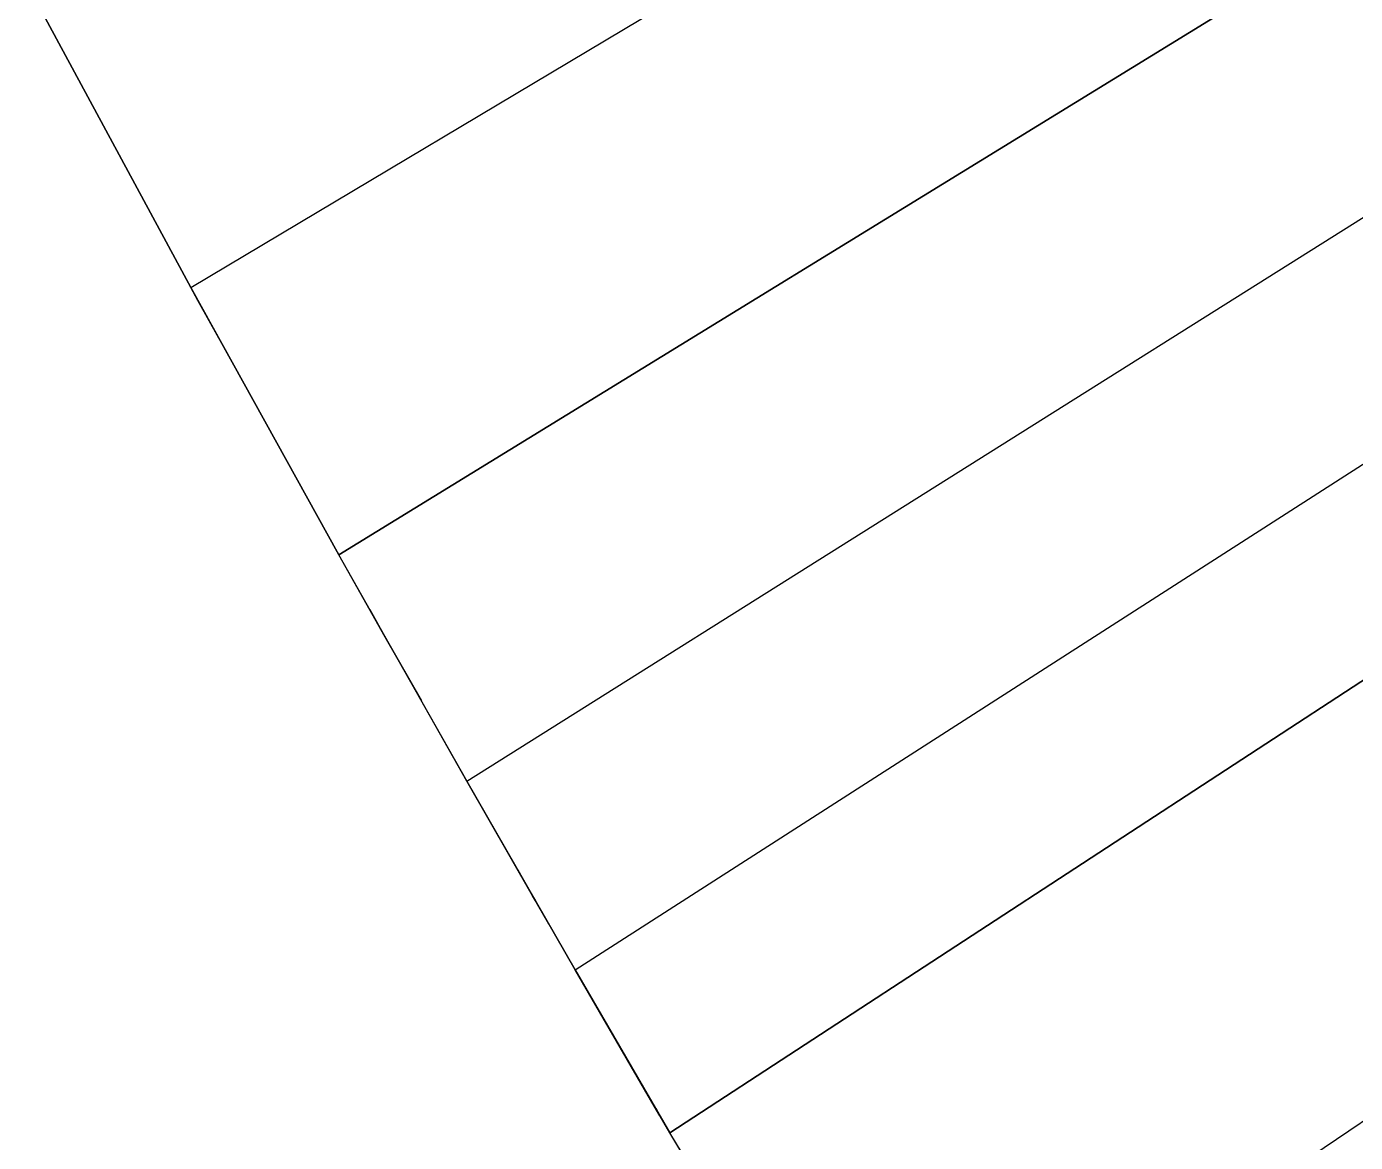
# Model space of a CAD drawing. Header units: inches. Extents: x 0 to 594, y -420 to 0.
# Drawn here: x 289.1161 to 289.3143, y -308.7937 to -308.6271 of the extents above; entities that cross this region are included whole.
import ezdxf

# ---------------------------------------------------------------- set-up
doc = ezdxf.new("R2010")
doc.units = ezdxf.units.IN
doc.header["$MEASUREMENT"] = 0

msp = doc.modelspace()

# ---------------------------------------------------------------- linework, layer by layer
at = {"color": 18, "true_color": 0x000000}
for p, q in [((289.14057, -308.6661), (292.23124, -306.82052)), ((289.14057, -308.6661), (292.23124, -306.82052)), ((289.16267, -308.70598), (292.23124, -306.82052)), ((292.23124, -306.82052), (289.16267, -308.70598)), ((289.18176, -308.73977), (292.23124, -306.82052)), ((289.18176, -308.73977), (292.23124, -306.82052)), ((289.1979, -308.76795), (292.23124, -306.82052)), ((289.1979, -308.76795), (292.23124, -306.82052)), ((289.21204, -308.79228), (292.23124, -306.82052)), ((292.23124, -306.82052), (289.21204, -308.79228)), ((289.24129, -308.84065), (292.23124, -306.82052)), ((289.24129, -308.84065), (292.23124, -306.82052)), ((289.14057, -308.6661), (289.11606, -308.62069)), ((289.11606, -308.62069), (289.14057, -308.6661)), ((289.14163, -308.66803), (289.14057, -308.6661)), ((289.16267, -308.70598), (289.14057, -308.6661)), ((289.14163, -308.66803), (289.14057, -308.6661)), ((289.14057, -308.6661), (289.16267, -308.70598)), ((289.14163, -308.66803), (289.14116, -308.66716)), ((289.14163, -308.66803), (289.14116, -308.66716)), ((289.14122, -308.66728), (289.14163, -308.66803)), ((289.14163, -308.66803), (289.14122, -308.66728)), ((289.14163, -308.66803), (289.14122, -308.66728)), ((289.14122, -308.66728), (289.14163, -308.66803)), ((289.14122, -308.66728), (289.14163, -308.66803)), ((289.14163, -308.66803), (289.14122, -308.66728)), ((289.14122, -308.66728), (289.14163, -308.66803)), ((289.14122, -308.66728), (289.14163, -308.66803)), ((289.14163, -308.66803), (289.14122, -308.66728)), ((289.14122, -308.66728), (289.14163, -308.66803)), ((289.14122, -308.66728), (289.14163, -308.66803)), ((289.14122, -308.66728), (289.14163, -308.66803)), ((289.14163, -308.66803), (289.14122, -308.66728)), ((289.14163, -308.66803), (289.14122, -308.66728)), ((289.14163, -308.66803), (289.14122, -308.66728)), ((289.14122, -308.66728), (289.14163, -308.66803)), ((289.14163, -308.66803), (289.14122, -308.66728)), ((289.14163, -308.66803), (289.14122, -308.66728)), ((289.14163, -308.66803), (289.14122, -308.66728)), ((289.14122, -308.66728), (289.14163, -308.66803)), ((289.14163, -308.66803), (289.14122, -308.66728)), ((289.14163, -308.66803), (289.14122, -308.66728)), ((289.14163, -308.66803), (289.14122, -308.66728)), ((289.14163, -308.66803), (289.14122, -308.66728)), ((289.14163, -308.66803), (289.14122, -308.66728)), ((289.14163, -308.66803), (289.14122, -308.66728)), ((289.14163, -308.66803), (289.14122, -308.66728)), ((289.14163, -308.66803), (289.14122, -308.66728)), ((289.14163, -308.66803), (289.14122, -308.66728)), ((289.14163, -308.66803), (289.14122, -308.66728)), ((289.14163, -308.66803), (289.14122, -308.66728)), ((289.14163, -308.66803), (289.14122, -308.66728)), ((289.14163, -308.66803), (289.14122, -308.66728)), ((289.14163, -308.66803), (289.14122, -308.66728)), ((289.14163, -308.66803), (289.14122, -308.66728)), ((289.14163, -308.66803), (289.14122, -308.66728)), ((289.14163, -308.66803), (289.14122, -308.66728)), ((289.14163, -308.66803), (289.14122, -308.66728)), ((289.14163, -308.66803), (289.14122, -308.66728)), ((289.14163, -308.66803), (289.14122, -308.66728)), ((289.14163, -308.66803), (289.14122, -308.66728)), ((289.14163, -308.66803), (289.14122, -308.66728)), ((289.14163, -308.66803), (289.14122, -308.66728)), ((289.14163, -308.66803), (289.14122, -308.66728)), ((289.14163, -308.66803), (289.14122, -308.66728)), ((289.14163, -308.66803), (289.14122, -308.66728)), ((289.14163, -308.66803), (289.14122, -308.66728)), ((289.14163, -308.66803), (289.14122, -308.66728)), ((289.14163, -308.66803), (289.14122, -308.66728)), ((289.14122, -308.66728), (289.14163, -308.66803)), ((289.14163, -308.66803), (289.14122, -308.66728)), ((289.14163, -308.66803), (289.14122, -308.66728)), ((289.14163, -308.66803), (289.14122, -308.66728)), ((289.14163, -308.66803), (289.14122, -308.66728)), ((289.14163, -308.66803), (289.14122, -308.66728)), ((289.14163, -308.66803), (289.14122, -308.66728)), ((289.14163, -308.66803), (289.14122, -308.66728)), ((289.14163, -308.66803), (289.14122, -308.66728)), ((289.14163, -308.66803), (289.14122, -308.66728)), ((289.14163, -308.66803), (289.14122, -308.66728)), ((289.14163, -308.66803), (289.14122, -308.66728)), ((289.14163, -308.66803), (289.14122, -308.66728)), ((289.14163, -308.66803), (289.14122, -308.66728)), ((289.14163, -308.66803), (289.14122, -308.66728)), ((289.14163, -308.66803), (289.14122, -308.66728)), ((289.14163, -308.66803), (289.14122, -308.66728)), ((289.14163, -308.66803), (289.14122, -308.66728)), ((289.14163, -308.66803), (289.14122, -308.66728)), ((289.14163, -308.66803), (289.14122, -308.66728)), ((289.14163, -308.66803), (289.14122, -308.66728)), ((289.14163, -308.66803), (289.14122, -308.66728)), ((289.14163, -308.66803), (289.14122, -308.66728)), ((289.14163, -308.66803), (289.14122, -308.66728)), ((289.14163, -308.66803), (289.14122, -308.66728)), ((289.14163, -308.66803), (289.14122, -308.66728)), ((289.14163, -308.66803), (289.14122, -308.66728)), ((289.14163, -308.66803), (289.14122, -308.66728)), ((289.14163, -308.66803), (289.14122, -308.66728)), ((289.14163, -308.66803), (289.14122, -308.66728)), ((289.14122, -308.66728), (289.14163, -308.66803)), ((289.14163, -308.66803), (289.14122, -308.66728)), ((289.14163, -308.66803), (289.14122, -308.66728)), ((289.14163, -308.66803), (289.14122, -308.66728)), ((289.14163, -308.66803), (289.14122, -308.66728)), ((289.14163, -308.66803), (289.14122, -308.66728)), ((289.14163, -308.66803), (289.14122, -308.66728)), ((289.14163, -308.66803), (289.14122, -308.66728)), ((289.14163, -308.66803), (289.14122, -308.66728)), ((289.14163, -308.66803), (289.14122, -308.66728)), ((289.14163, -308.66803), (289.14122, -308.66728)), ((289.14163, -308.66803), (289.14122, -308.66728)), ((289.14163, -308.66803), (289.14122, -308.66728)), ((289.14163, -308.66803), (289.14122, -308.66728)), ((289.14163, -308.66803), (289.14122, -308.66728)), ((289.14163, -308.66803), (289.14122, -308.66728)), ((289.14163, -308.66803), (289.14122, -308.66728)), ((289.14163, -308.66803), (289.14122, -308.66728)), ((289.14163, -308.66803), (289.14122, -308.66728)), ((289.14163, -308.66803), (289.14122, -308.66728)), ((289.14163, -308.66803), (289.14122, -308.66728)), ((289.14163, -308.66803), (289.14122, -308.66728)), ((289.14163, -308.66803), (289.14122, -308.66728)), ((289.14163, -308.66803), (289.14122, -308.66728)), ((289.14163, -308.66803), (289.14122, -308.66728)), ((289.14163, -308.66803), (289.14122, -308.66728)), ((289.14163, -308.66803), (289.14122, -308.66728)), ((289.14163, -308.66803), (289.14122, -308.66728)), ((289.14163, -308.66803), (289.14122, -308.66728)), ((289.1415, -308.66777), (289.14163, -308.66803)), ((289.1415, -308.66777), (289.14163, -308.66803)), ((289.1415, -308.66777), (289.14163, -308.66803)), ((289.1415, -308.66777), (289.14163, -308.66803)), ((289.1415, -308.66777), (289.14163, -308.66803)), ((289.1415, -308.66777), (289.14163, -308.66803)), ((289.1415, -308.66777), (289.14163, -308.66803)), ((289.1415, -308.66777), (289.14163, -308.66803)), ((289.1415, -308.66777), (289.14163, -308.66803)), ((289.1415, -308.66777), (289.14163, -308.66803)), ((289.1415, -308.66777), (289.14163, -308.66803)), ((289.1415, -308.66777), (289.14163, -308.66803)), ((289.1415, -308.66777), (289.14163, -308.66803)), ((289.1415, -308.66777), (289.14163, -308.66803)), ((289.14163, -308.66803), (289.16267, -308.70598)), ((289.14163, -308.66803), (289.14476, -308.67366)), ((289.14163, -308.66803), (289.16267, -308.70598)), ((289.14339, -308.67118), (289.14163, -308.66803)), ((289.14476, -308.67366), (289.14163, -308.66803)), ((289.14339, -308.67118), (289.14163, -308.66803)), ((289.14476, -308.67366), (289.14163, -308.66803)), ((289.14476, -308.67366), (289.14163, -308.66803)), ((289.14476, -308.67366), (289.14163, -308.66803)), ((289.14476, -308.67366), (289.14163, -308.66803)), ((289.14476, -308.67366), (289.14163, -308.66803)), ((289.14476, -308.67366), (289.14163, -308.66803)), ((289.14476, -308.67366), (289.14163, -308.66803)), ((289.14476, -308.67366), (289.14163, -308.66803)), ((289.14476, -308.67366), (289.14163, -308.66803)), ((289.14476, -308.67366), (289.14163, -308.66803)), ((289.14476, -308.67366), (289.14163, -308.66803)), ((289.14476, -308.67366), (289.14163, -308.66803)), ((289.14476, -308.67366), (289.14163, -308.66803)), ((289.14476, -308.67366), (289.14163, -308.66803)), ((289.14476, -308.67366), (289.14163, -308.66803)), ((289.14476, -308.67366), (289.14163, -308.66803)), ((289.14339, -308.67118), (289.14163, -308.66803)), ((289.14476, -308.67366), (289.14163, -308.66803)), ((289.14339, -308.67118), (289.14163, -308.66803)), ((289.14163, -308.66803), (289.14476, -308.67366)), ((289.14339, -308.67118), (289.14163, -308.66803)), ((289.14339, -308.67118), (289.14163, -308.66803)), ((289.14476, -308.67366), (289.14163, -308.66803)), ((289.14476, -308.67366), (289.14163, -308.66803)), ((289.14476, -308.67366), (289.14163, -308.66803)), ((289.14476, -308.67366), (289.14163, -308.66803)), ((289.14476, -308.67366), (289.14163, -308.66803)), ((289.14476, -308.67366), (289.14163, -308.66803)), ((289.14476, -308.67366), (289.14163, -308.66803)), ((289.14476, -308.67366), (289.14163, -308.66803)), ((289.14476, -308.67366), (289.14163, -308.66803)), ((289.14476, -308.67366), (289.14163, -308.66803)), ((289.14476, -308.67366), (289.14163, -308.66803)), ((289.14476, -308.67366), (289.14163, -308.66803)), ((289.14476, -308.67366), (289.14163, -308.66803)), ((289.14476, -308.67366), (289.14163, -308.66803)), ((289.14476, -308.67366), (289.14163, -308.66803)), ((289.14476, -308.67366), (289.14163, -308.66803)), ((289.14476, -308.67366), (289.14163, -308.66803)), ((289.14476, -308.67366), (289.14163, -308.66803)), ((289.14476, -308.67366), (289.14163, -308.66803)), ((289.14476, -308.67366), (289.14163, -308.66803)), ((289.14476, -308.67366), (289.14163, -308.66803)), ((289.14476, -308.67366), (289.14163, -308.66803)), ((289.14476, -308.67366), (289.14163, -308.66803)), ((289.14476, -308.67366), (289.14163, -308.66803)), ((289.14476, -308.67366), (289.14163, -308.66803)), ((289.14476, -308.67366), (289.14163, -308.66803)), ((289.14476, -308.67366), (289.14163, -308.66803)), ((289.14476, -308.67366), (289.14163, -308.66803)), ((289.14339, -308.67118), (289.14163, -308.66803)), ((289.14476, -308.67366), (289.14163, -308.66803)), ((289.14339, -308.67118), (289.14163, -308.66803)), ((289.14163, -308.66803), (289.14476, -308.67366)), ((289.14339, -308.67118), (289.14163, -308.66803)), ((289.14339, -308.67118), (289.14163, -308.66803)), ((289.14476, -308.67366), (289.14163, -308.66803)), ((289.14476, -308.67366), (289.14163, -308.66803)), ((289.14476, -308.67366), (289.14163, -308.66803)), ((289.14476, -308.67366), (289.14163, -308.66803)), ((289.14476, -308.67366), (289.14163, -308.66803)), ((289.14476, -308.67366), (289.14163, -308.66803)), ((289.14476, -308.67366), (289.14163, -308.66803)), ((289.14476, -308.67366), (289.14163, -308.66803)), ((289.14476, -308.67366), (289.14163, -308.66803)), ((289.14476, -308.67366), (289.14163, -308.66803)), ((289.14476, -308.67366), (289.14163, -308.66803)), ((289.14476, -308.67366), (289.14163, -308.66803)), ((289.14476, -308.67366), (289.14163, -308.66803)), ((289.14476, -308.67366), (289.14163, -308.66803)), ((289.14476, -308.67366), (289.14163, -308.66803)), ((289.14476, -308.67366), (289.14163, -308.66803)), ((289.14476, -308.67366), (289.14163, -308.66803)), ((289.14476, -308.67366), (289.14163, -308.66803)), ((289.14476, -308.67366), (289.14163, -308.66803)), ((289.14476, -308.67366), (289.14163, -308.66803)), ((289.14476, -308.67366), (289.14163, -308.66803)), ((289.14476, -308.67366), (289.14163, -308.66803)), ((289.14476, -308.67366), (289.14163, -308.66803)), ((289.14476, -308.67366), (289.14163, -308.66803)), ((289.14476, -308.67366), (289.14163, -308.66803)), ((289.14476, -308.67366), (289.14163, -308.66803)), ((289.14476, -308.67366), (289.14163, -308.66803)), ((289.14476, -308.67366), (289.14163, -308.66803)), ((289.14339, -308.67118), (289.14163, -308.66803)), ((289.14476, -308.67366), (289.14163, -308.66803)), ((289.14339, -308.67118), (289.14163, -308.66803)), ((289.14163, -308.66803), (289.14476, -308.67366)), ((289.14339, -308.67118), (289.14163, -308.66803)), ((289.14339, -308.67118), (289.14163, -308.66803)), ((289.14476, -308.67366), (289.14163, -308.66803)), ((289.14476, -308.67366), (289.14163, -308.66803)), ((289.14476, -308.67366), (289.14163, -308.66803)), ((289.14476, -308.67366), (289.14163, -308.66803)), ((289.14476, -308.67366), (289.14163, -308.66803)), ((289.14476, -308.67366), (289.14163, -308.66803)), ((289.14476, -308.67366), (289.14163, -308.66803)), ((289.14476, -308.67366), (289.14163, -308.66803)), ((289.14476, -308.67366), (289.14163, -308.66803)), ((289.14476, -308.67366), (289.14163, -308.66803)), ((289.14476, -308.67366), (289.14163, -308.66803)), ((289.14476, -308.67366), (289.14163, -308.66803)), ((289.14476, -308.67366), (289.14163, -308.66803)), ((289.14476, -308.67366), (289.14163, -308.66803)), ((289.14476, -308.67366), (289.14163, -308.66803)), ((289.14476, -308.67366), (289.14163, -308.66803)), ((289.14476, -308.67366), (289.14163, -308.66803)), ((289.14476, -308.67366), (289.14163, -308.66803)), ((289.14476, -308.67366), (289.14163, -308.66803)), ((289.14476, -308.67366), (289.14163, -308.66803)), ((289.14476, -308.67366), (289.14163, -308.66803)), ((289.14476, -308.67366), (289.14163, -308.66803)), ((289.14476, -308.67366), (289.14163, -308.66803)), ((289.14476, -308.67366), (289.14163, -308.66803)), ((289.14476, -308.67366), (289.14163, -308.66803)), ((289.14476, -308.67366), (289.14163, -308.66803)), ((289.14476, -308.67366), (289.14163, -308.66803)), ((289.14476, -308.67366), (289.14163, -308.66803)), ((289.16958, -308.71828), (289.16267, -308.70598)), ((289.18176, -308.73977), (289.16267, -308.70598)), ((289.16958, -308.71828), (289.16267, -308.70598)), ((289.18176, -308.73977), (289.16267, -308.70598)), ((289.16729, -308.71415), (289.16958, -308.71828)), ((289.16958, -308.71828), (289.16729, -308.71415)), ((289.16958, -308.71828), (289.16729, -308.71415)), ((289.16958, -308.71828), (289.16729, -308.71415)), ((289.16958, -308.71828), (289.16729, -308.71415)), ((289.16958, -308.71828), (289.16729, -308.71415)), ((289.16958, -308.71828), (289.16729, -308.71415)), ((289.16958, -308.71828), (289.16729, -308.71415)), ((289.16958, -308.71828), (289.16729, -308.71415)), ((289.16958, -308.71828), (289.16729, -308.71415)), ((289.16958, -308.71828), (289.16729, -308.71415)), ((289.16958, -308.71828), (289.16729, -308.71415)), ((289.16958, -308.71828), (289.16729, -308.71415)), ((289.16958, -308.71828), (289.16729, -308.71415)), ((289.16958, -308.71828), (289.16729, -308.71415)), ((289.16958, -308.71828), (289.16729, -308.71415)), ((289.16958, -308.71828), (289.16729, -308.71415)), ((289.16958, -308.71828), (289.16729, -308.71415)), ((289.16958, -308.71828), (289.16729, -308.71415)), ((289.16729, -308.71415), (289.16958, -308.71828)), ((289.16958, -308.71828), (289.16729, -308.71415)), ((289.16958, -308.71828), (289.16729, -308.71415)), ((289.16958, -308.71828), (289.16729, -308.71415)), ((289.16958, -308.71828), (289.16729, -308.71415)), ((289.16958, -308.71828), (289.16729, -308.71415)), ((289.16958, -308.71828), (289.16729, -308.71415)), ((289.16958, -308.71828), (289.16729, -308.71415)), ((289.16958, -308.71828), (289.16729, -308.71415)), ((289.16958, -308.71828), (289.16729, -308.71415)), ((289.16958, -308.71828), (289.16729, -308.71415)), ((289.16958, -308.71828), (289.16729, -308.71415)), ((289.16958, -308.71828), (289.16729, -308.71415)), ((289.16958, -308.71828), (289.16729, -308.71415)), ((289.16958, -308.71828), (289.16729, -308.71415)), ((289.16958, -308.71828), (289.16729, -308.71415)), ((289.16958, -308.71828), (289.16729, -308.71415)), ((289.16958, -308.71828), (289.16729, -308.71415)), ((289.16958, -308.71828), (289.16729, -308.71415)), ((289.16958, -308.71828), (289.16729, -308.71415)), ((289.16958, -308.71828), (289.16729, -308.71415)), ((289.16958, -308.71828), (289.16729, -308.71415)), ((289.16958, -308.71828), (289.16729, -308.71415)), ((289.16958, -308.71828), (289.16729, -308.71415)), ((289.16958, -308.71828), (289.16729, -308.71415)), ((289.16958, -308.71828), (289.16729, -308.71415)), ((289.16958, -308.71828), (289.16729, -308.71415)), ((289.16958, -308.71828), (289.16729, -308.71415)), ((289.16958, -308.71828), (289.16729, -308.71415)), ((289.16958, -308.71828), (289.16729, -308.71415)), ((289.16729, -308.71415), (289.16958, -308.71828)), ((289.16958, -308.71828), (289.16729, -308.71415)), ((289.16958, -308.71828), (289.16729, -308.71415)), ((289.16958, -308.71828), (289.16729, -308.71415)), ((289.16958, -308.71828), (289.16729, -308.71415)), ((289.16958, -308.71828), (289.16729, -308.71415)), ((289.16958, -308.71828), (289.16729, -308.71415)), ((289.16958, -308.71828), (289.16729, -308.71415)), ((289.16958, -308.71828), (289.16729, -308.71415)), ((289.16958, -308.71828), (289.16729, -308.71415)), ((289.16958, -308.71828), (289.16729, -308.71415)), ((289.16958, -308.71828), (289.16729, -308.71415)), ((289.16958, -308.71828), (289.16729, -308.71415)), ((289.16958, -308.71828), (289.16729, -308.71415)), ((289.16958, -308.71828), (289.16729, -308.71415)), ((289.16958, -308.71828), (289.16729, -308.71415)), ((289.16958, -308.71828), (289.16729, -308.71415)), ((289.16958, -308.71828), (289.16729, -308.71415)), ((289.16958, -308.71828), (289.16729, -308.71415)), ((289.16958, -308.71828), (289.16729, -308.71415)), ((289.16958, -308.71828), (289.16729, -308.71415)), ((289.16958, -308.71828), (289.16729, -308.71415)), ((289.16958, -308.71828), (289.16729, -308.71415)), ((289.16958, -308.71828), (289.16729, -308.71415)), ((289.16958, -308.71828), (289.16729, -308.71415)), ((289.16958, -308.71828), (289.16729, -308.71415)), ((289.16958, -308.71828), (289.16729, -308.71415)), ((289.16958, -308.71828), (289.16729, -308.71415)), ((289.16958, -308.71828), (289.16729, -308.71415)), ((289.16958, -308.71828), (289.16729, -308.71415)), ((289.16729, -308.71415), (289.16958, -308.71828)), ((289.16958, -308.71828), (289.16729, -308.71415)), ((289.16958, -308.71828), (289.16729, -308.71415)), ((289.16958, -308.71828), (289.16729, -308.71415)), ((289.16958, -308.71828), (289.16729, -308.71415)), ((289.16958, -308.71828), (289.16729, -308.71415)), ((289.16958, -308.71828), (289.16729, -308.71415)), ((289.16958, -308.71828), (289.16729, -308.71415)), ((289.16958, -308.71828), (289.16729, -308.71415)), ((289.16958, -308.71828), (289.16729, -308.71415)), ((289.16958, -308.71828), (289.16729, -308.71415)), ((289.16958, -308.71828), (289.16729, -308.71415)), ((289.16958, -308.71828), (289.16729, -308.71415)), ((289.16958, -308.71828), (289.16729, -308.71415)), ((289.16958, -308.71828), (289.16729, -308.71415)), ((289.16958, -308.71828), (289.16729, -308.71415)), ((289.16958, -308.71828), (289.16729, -308.71415)), ((289.16958, -308.71828), (289.16729, -308.71415)), ((289.16958, -308.71828), (289.16729, -308.71415)), ((289.16958, -308.71828), (289.16729, -308.71415)), ((289.16958, -308.71828), (289.16729, -308.71415)), ((289.16958, -308.71828), (289.16729, -308.71415)), ((289.16958, -308.71828), (289.16729, -308.71415)), ((289.16958, -308.71828), (289.16729, -308.71415)), ((289.16958, -308.71828), (289.16729, -308.71415)), ((289.16958, -308.71828), (289.16729, -308.71415)), ((289.16958, -308.71828), (289.16729, -308.71415)), ((289.16958, -308.71828), (289.16729, -308.71415)), ((289.16958, -308.71828), (289.16729, -308.71415)), ((289.16961, -308.71826), (289.16958, -308.71828)), ((289.16961, -308.71826), (289.16958, -308.71828)), ((289.16961, -308.71826), (289.16958, -308.71828)), ((289.16961, -308.71826), (289.16958, -308.71828)), ((289.16961, -308.71826), (289.16958, -308.71828)), ((289.16961, -308.71826), (289.16958, -308.71828)), ((289.16961, -308.71826), (289.16958, -308.71828)), ((289.16961, -308.71826), (289.16958, -308.71828)), ((289.16961, -308.71826), (289.16958, -308.71828)), ((289.16961, -308.71826), (289.16958, -308.71828)), ((289.16961, -308.71826), (289.16958, -308.71828)), ((289.16961, -308.71826), (289.16958, -308.71828)), ((289.16961, -308.71826), (289.16958, -308.71828)), ((289.16961, -308.71826), (289.16958, -308.71828)), ((289.16958, -308.71828), (289.18176, -308.73977)), ((289.16958, -308.71828), (289.17498, -308.72776)), ((289.16958, -308.71828), (289.18176, -308.73977)), ((289.17498, -308.72776), (289.16958, -308.71828)), ((289.17498, -308.72776), (289.16958, -308.71828)), ((289.17498, -308.72776), (289.16958, -308.71828)), ((289.17498, -308.72776), (289.16958, -308.71828)), ((289.17498, -308.72776), (289.16958, -308.71828)), ((289.17498, -308.72776), (289.16958, -308.71828)), ((289.17498, -308.72776), (289.16958, -308.71828)), ((289.17498, -308.72776), (289.16958, -308.71828)), ((289.17498, -308.72776), (289.16958, -308.71828)), ((289.17498, -308.72776), (289.16958, -308.71828)), ((289.17498, -308.72776), (289.16958, -308.71828)), ((289.17498, -308.72776), (289.16958, -308.71828)), ((289.17498, -308.72776), (289.16958, -308.71828)), ((289.17498, -308.72776), (289.16958, -308.71828)), ((289.17498, -308.72776), (289.16958, -308.71828)), ((289.17498, -308.72776), (289.16958, -308.71828)), ((289.17498, -308.72776), (289.16958, -308.71828)), ((289.17498, -308.72776), (289.16958, -308.71828)), ((289.17498, -308.72776), (289.16958, -308.71828)), ((289.17498, -308.72776), (289.16958, -308.71828)), ((289.17498, -308.72776), (289.16958, -308.71828)), ((289.17498, -308.72776), (289.16958, -308.71828)), ((289.17498, -308.72776), (289.16958, -308.71828)), ((289.17498, -308.72776), (289.16958, -308.71828)), ((289.17498, -308.72776), (289.16958, -308.71828)), ((289.17498, -308.72776), (289.16958, -308.71828)), ((289.17498, -308.72776), (289.16958, -308.71828)), ((289.17498, -308.72776), (289.16958, -308.71828)), ((289.17498, -308.72776), (289.16958, -308.71828)), ((289.17498, -308.72776), (289.16958, -308.71828)), ((289.17498, -308.72776), (289.16958, -308.71828)), ((289.17498, -308.72776), (289.16958, -308.71828)), ((289.17498, -308.72776), (289.16958, -308.71828)), ((289.17498, -308.72776), (289.16958, -308.71828)), ((289.17498, -308.72776), (289.16958, -308.71828)), ((289.17498, -308.72776), (289.16958, -308.71828)), ((289.17498, -308.72776), (289.16958, -308.71828)), ((289.17498, -308.72776), (289.16958, -308.71828)), ((289.17498, -308.72776), (289.16958, -308.71828)), ((289.17498, -308.72776), (289.16958, -308.71828)), ((289.17498, -308.72776), (289.16958, -308.71828)), ((289.17498, -308.72776), (289.16958, -308.71828)), ((289.17498, -308.72776), (289.16958, -308.71828)), ((289.17498, -308.72776), (289.16958, -308.71828)), ((289.17498, -308.72776), (289.16958, -308.71828)), ((289.17498, -308.72776), (289.16958, -308.71828)), ((289.17498, -308.72776), (289.16958, -308.71828)), ((289.17498, -308.72776), (289.16958, -308.71828)), ((289.17498, -308.72776), (289.16958, -308.71828)), ((289.17498, -308.72776), (289.16958, -308.71828)), ((289.17498, -308.72776), (289.16958, -308.71828)), ((289.17498, -308.72776), (289.16958, -308.71828)), ((289.17498, -308.72776), (289.16958, -308.71828)), ((289.17498, -308.72776), (289.16958, -308.71828)), ((289.17498, -308.72776), (289.16958, -308.71828)), ((289.17498, -308.72776), (289.16958, -308.71828)), ((289.17498, -308.72776), (289.16958, -308.71828)), ((289.17498, -308.72776), (289.16958, -308.71828)), ((289.17498, -308.72776), (289.16958, -308.71828)), ((289.17498, -308.72776), (289.16958, -308.71828)), ((289.17498, -308.72776), (289.16958, -308.71828)), ((289.17498, -308.72776), (289.16958, -308.71828)), ((289.17498, -308.72776), (289.16958, -308.71828)), ((289.17498, -308.72776), (289.16958, -308.71828)), ((289.17498, -308.72776), (289.16958, -308.71828)), ((289.17498, -308.72776), (289.16958, -308.71828)), ((289.17498, -308.72776), (289.16958, -308.71828)), ((289.17498, -308.72776), (289.16958, -308.71828)), ((289.17498, -308.72776), (289.16958, -308.71828)), ((289.17498, -308.72776), (289.16958, -308.71828)), ((289.17498, -308.72776), (289.16958, -308.71828)), ((289.17498, -308.72776), (289.16958, -308.71828)), ((289.17498, -308.72776), (289.16958, -308.71828)), ((289.17498, -308.72776), (289.16958, -308.71828)), ((289.17498, -308.72776), (289.16958, -308.71828)), ((289.17498, -308.72776), (289.16958, -308.71828)), ((289.17498, -308.72776), (289.16958, -308.71828)), ((289.17498, -308.72776), (289.16958, -308.71828)), ((289.17498, -308.72776), (289.16958, -308.71828)), ((289.17498, -308.72776), (289.16958, -308.71828)), ((289.17498, -308.72776), (289.16958, -308.71828)), ((289.17498, -308.72776), (289.16958, -308.71828)), ((289.17498, -308.72776), (289.16958, -308.71828)), ((289.17498, -308.72776), (289.16958, -308.71828)), ((289.17498, -308.72776), (289.16958, -308.71828)), ((289.17498, -308.72776), (289.16958, -308.71828)), ((289.17498, -308.72776), (289.16958, -308.71828)), ((289.17498, -308.72776), (289.16958, -308.71828)), ((289.17498, -308.72776), (289.16958, -308.71828)), ((289.17498, -308.72776), (289.16958, -308.71828)), ((289.17498, -308.72776), (289.16958, -308.71828)), ((289.17498, -308.72776), (289.16958, -308.71828)), ((289.17498, -308.72776), (289.16958, -308.71828)), ((289.17498, -308.72776), (289.16958, -308.71828)), ((289.17498, -308.72776), (289.16958, -308.71828)), ((289.17498, -308.72776), (289.16958, -308.71828)), ((289.17498, -308.72776), (289.16958, -308.71828)), ((289.17498, -308.72776), (289.16958, -308.71828)), ((289.17498, -308.72776), (289.16958, -308.71828)), ((289.17498, -308.72776), (289.16958, -308.71828)), ((289.17498, -308.72776), (289.16958, -308.71828)), ((289.17498, -308.72776), (289.16958, -308.71828)), ((289.17498, -308.72776), (289.16958, -308.71828)), ((289.17498, -308.72776), (289.16958, -308.71828)), ((289.17498, -308.72776), (289.16958, -308.71828)), ((289.17498, -308.72776), (289.16958, -308.71828)), ((289.17498, -308.72776), (289.16958, -308.71828)), ((289.19155, -308.75691), (289.18176, -308.73977)), ((289.1979, -308.76795), (289.18176, -308.73977)), ((289.19155, -308.75691), (289.18176, -308.73977)), ((289.18176, -308.73977), (289.1979, -308.76795)), ((289.18813, -308.7509), (289.19155, -308.75691)), ((289.19155, -308.75691), (289.18813, -308.7509)), ((289.19155, -308.75691), (289.18813, -308.7509)), ((289.19155, -308.75691), (289.18813, -308.7509)), ((289.19155, -308.75691), (289.18813, -308.7509)), ((289.19155, -308.75691), (289.18813, -308.7509)), ((289.19155, -308.75691), (289.18813, -308.7509)), ((289.19155, -308.75691), (289.18813, -308.7509)), ((289.19155, -308.75691), (289.18813, -308.7509)), ((289.19155, -308.75691), (289.18813, -308.7509)), ((289.19155, -308.75691), (289.18813, -308.7509)), ((289.19155, -308.75691), (289.18813, -308.7509)), ((289.19155, -308.75691), (289.18813, -308.7509)), ((289.19155, -308.75691), (289.18813, -308.7509)), ((289.19155, -308.75691), (289.18813, -308.7509)), ((289.19155, -308.75691), (289.18813, -308.7509)), ((289.19155, -308.75691), (289.18813, -308.7509)), ((289.19155, -308.75691), (289.18813, -308.7509)), ((289.19155, -308.75691), (289.18813, -308.7509)), ((289.19155, -308.75691), (289.18813, -308.7509)), ((289.19155, -308.75691), (289.18813, -308.7509)), ((289.19155, -308.75691), (289.18813, -308.7509)), ((289.19155, -308.75691), (289.18813, -308.7509)), ((289.19155, -308.75691), (289.18813, -308.7509)), ((289.19155, -308.75691), (289.18813, -308.7509)), ((289.19155, -308.75691), (289.18813, -308.7509)), ((289.19155, -308.75691), (289.18813, -308.7509)), ((289.19155, -308.75691), (289.18813, -308.7509)), ((289.19155, -308.75691), (289.18813, -308.7509)), ((289.19155, -308.75691), (289.18813, -308.7509)), ((289.19155, -308.75691), (289.18813, -308.7509)), ((289.19155, -308.75691), (289.18813, -308.7509)), ((289.19155, -308.75691), (289.18813, -308.7509)), ((289.19155, -308.75691), (289.18813, -308.7509)), ((289.19155, -308.75691), (289.18813, -308.7509)), ((289.19155, -308.75691), (289.18813, -308.7509)), ((289.19155, -308.75691), (289.18813, -308.7509)), ((289.19155, -308.75691), (289.18813, -308.7509)), ((289.19155, -308.75691), (289.18813, -308.7509)), ((289.19155, -308.75691), (289.18813, -308.7509)), ((289.19155, -308.75691), (289.18813, -308.7509)), ((289.19155, -308.75691), (289.18813, -308.7509)), ((289.19155, -308.75691), (289.18813, -308.7509)), ((289.19155, -308.75691), (289.18813, -308.7509)), ((289.19155, -308.75691), (289.18813, -308.7509)), ((289.19155, -308.75691), (289.18813, -308.7509)), ((289.19155, -308.75691), (289.18813, -308.7509)), ((289.19155, -308.75691), (289.18813, -308.7509)), ((289.19155, -308.75691), (289.18813, -308.7509)), ((289.19155, -308.75691), (289.18813, -308.7509)), ((289.19155, -308.75691), (289.18813, -308.7509)), ((289.19155, -308.75691), (289.18813, -308.7509)), ((289.19155, -308.75691), (289.18813, -308.7509)), ((289.19155, -308.75691), (289.18813, -308.7509)), ((289.19155, -308.75691), (289.18813, -308.7509)), ((289.19155, -308.75691), (289.18813, -308.7509)), ((289.19155, -308.75691), (289.18813, -308.7509)), ((289.19155, -308.75691), (289.18813, -308.7509)), ((289.19155, -308.75691), (289.18813, -308.7509)), ((289.19155, -308.75691), (289.18813, -308.7509)), ((289.19155, -308.75691), (289.18813, -308.7509)), ((289.19155, -308.75691), (289.18813, -308.7509)), ((289.19155, -308.75691), (289.18813, -308.7509)), ((289.19155, -308.75691), (289.18813, -308.7509)), ((289.19155, -308.75691), (289.18813, -308.7509)), ((289.19155, -308.75691), (289.18813, -308.7509)), ((289.19155, -308.75691), (289.18813, -308.7509)), ((289.19155, -308.75691), (289.18813, -308.7509)), ((289.19155, -308.75691), (289.18813, -308.7509)), ((289.19155, -308.75691), (289.18813, -308.7509)), ((289.19155, -308.75691), (289.18813, -308.7509)), ((289.19155, -308.75691), (289.18813, -308.7509)), ((289.19155, -308.75691), (289.18813, -308.7509)), ((289.19155, -308.75691), (289.18813, -308.7509)), ((289.19155, -308.75691), (289.18813, -308.7509)), ((289.19155, -308.75691), (289.18813, -308.7509)), ((289.19155, -308.75691), (289.18813, -308.7509)), ((289.19155, -308.75691), (289.18813, -308.7509)), ((289.19155, -308.75691), (289.18813, -308.7509)), ((289.19155, -308.75691), (289.18813, -308.7509)), ((289.19155, -308.75691), (289.18813, -308.7509)), ((289.19155, -308.75691), (289.18813, -308.7509)), ((289.19155, -308.75691), (289.18813, -308.7509)), ((289.19155, -308.75691), (289.18813, -308.7509)), ((289.19155, -308.75691), (289.18813, -308.7509)), ((289.19155, -308.75691), (289.18813, -308.7509)), ((289.19155, -308.75691), (289.18813, -308.7509)), ((289.19155, -308.75691), (289.18813, -308.7509)), ((289.19155, -308.75691), (289.18813, -308.7509)), ((289.19155, -308.75691), (289.18813, -308.7509)), ((289.19155, -308.75691), (289.18813, -308.7509)), ((289.19155, -308.75691), (289.18813, -308.7509)), ((289.19155, -308.75691), (289.18813, -308.7509)), ((289.19155, -308.75691), (289.18813, -308.7509)), ((289.19155, -308.75691), (289.18813, -308.7509)), ((289.19155, -308.75691), (289.18813, -308.7509)), ((289.19155, -308.75691), (289.18813, -308.7509)), ((289.19155, -308.75691), (289.18813, -308.7509)), ((289.19155, -308.75691), (289.18813, -308.7509)), ((289.19155, -308.75691), (289.18813, -308.7509)), ((289.19155, -308.75691), (289.18813, -308.7509)), ((289.19155, -308.75691), (289.18813, -308.7509)), ((289.19155, -308.75691), (289.18813, -308.7509)), ((289.19155, -308.75691), (289.18813, -308.7509)), ((289.19155, -308.75691), (289.18813, -308.7509)), ((289.19155, -308.75691), (289.18813, -308.7509)), ((289.19155, -308.75691), (289.18813, -308.7509)), ((289.19155, -308.75691), (289.18813, -308.7509)), ((289.18935, -308.75303), (289.19155, -308.75691)), ((289.19155, -308.75691), (289.18935, -308.75303)), ((289.18935, -308.75303), (289.19155, -308.75691)), ((289.19155, -308.75691), (289.18935, -308.75303)), ((289.19155, -308.75691), (289.18935, -308.75303)), ((289.19155, -308.75691), (289.18935, -308.75303)), ((289.18935, -308.75303), (289.19155, -308.75691)), ((289.19155, -308.75691), (289.18935, -308.75303)), ((289.19155, -308.75691), (289.18935, -308.75303)), ((289.19155, -308.75691), (289.18935, -308.75303)), ((289.18935, -308.75303), (289.19155, -308.75691)), ((289.19155, -308.75691), (289.18935, -308.75303)), ((289.19155, -308.75691), (289.18935, -308.75303)), ((289.19155, -308.75691), (289.18935, -308.75303)), ((289.19155, -308.75691), (289.1979, -308.76795)), ((289.19155, -308.75691), (289.19401, -308.76116)), ((289.19155, -308.75691), (289.1979, -308.76795)), ((289.192, -308.75766), (289.19155, -308.75691)), ((289.19401, -308.76116), (289.19155, -308.75691)), ((289.192, -308.75766), (289.19155, -308.75691)), ((289.19401, -308.76116), (289.19155, -308.75691)), ((289.19401, -308.76116), (289.19155, -308.75691)), ((289.19401, -308.76116), (289.19155, -308.75691)), ((289.19401, -308.76116), (289.19155, -308.75691)), ((289.19401, -308.76116), (289.19155, -308.75691)), ((289.19401, -308.76116), (289.19155, -308.75691)), ((289.19401, -308.76116), (289.19155, -308.75691)), ((289.19401, -308.76116), (289.19155, -308.75691)), ((289.19401, -308.76116), (289.19155, -308.75691)), ((289.19401, -308.76116), (289.19155, -308.75691)), ((289.19401, -308.76116), (289.19155, -308.75691)), ((289.19401, -308.76116), (289.19155, -308.75691)), ((289.19401, -308.76116), (289.19155, -308.75691)), ((289.19401, -308.76116), (289.19155, -308.75691)), ((289.19401, -308.76116), (289.19155, -308.75691)), ((289.19401, -308.76116), (289.19155, -308.75691)), ((289.19155, -308.75691), (289.192, -308.75766)), ((289.19155, -308.75691), (289.19401, -308.76116)), ((289.19155, -308.75691), (289.192, -308.75766)), ((289.192, -308.75766), (289.19155, -308.75691)), ((289.19401, -308.76116), (289.19155, -308.75691)), ((289.192, -308.75766), (289.19155, -308.75691)), ((289.19401, -308.76116), (289.19155, -308.75691)), ((289.19401, -308.76116), (289.19155, -308.75691)), ((289.19401, -308.76116), (289.19155, -308.75691)), ((289.19401, -308.76116), (289.19155, -308.75691)), ((289.19401, -308.76116), (289.19155, -308.75691)), ((289.19401, -308.76116), (289.19155, -308.75691)), ((289.19401, -308.76116), (289.19155, -308.75691)), ((289.19401, -308.76116), (289.19155, -308.75691)), ((289.19401, -308.76116), (289.19155, -308.75691)), ((289.19401, -308.76116), (289.19155, -308.75691)), ((289.19401, -308.76116), (289.19155, -308.75691)), ((289.19401, -308.76116), (289.19155, -308.75691)), ((289.19401, -308.76116), (289.19155, -308.75691)), ((289.19401, -308.76116), (289.19155, -308.75691)), ((289.19401, -308.76116), (289.19155, -308.75691)), ((289.19401, -308.76116), (289.19155, -308.75691)), ((289.19401, -308.76116), (289.19155, -308.75691)), ((289.19401, -308.76116), (289.19155, -308.75691)), ((289.19401, -308.76116), (289.19155, -308.75691)), ((289.19401, -308.76116), (289.19155, -308.75691)), ((289.19401, -308.76116), (289.19155, -308.75691)), ((289.19401, -308.76116), (289.19155, -308.75691)), ((289.19401, -308.76116), (289.19155, -308.75691)), ((289.19401, -308.76116), (289.19155, -308.75691)), ((289.19401, -308.76116), (289.19155, -308.75691)), ((289.19401, -308.76116), (289.19155, -308.75691)), ((289.19401, -308.76116), (289.19155, -308.75691)), ((289.19401, -308.76116), (289.19155, -308.75691)), ((289.19155, -308.75691), (289.192, -308.75766)), ((289.19155, -308.75691), (289.19401, -308.76116)), ((289.19155, -308.75691), (289.192, -308.75766)), ((289.192, -308.75766), (289.19155, -308.75691)), ((289.19401, -308.76116), (289.19155, -308.75691)), ((289.192, -308.75766), (289.19155, -308.75691)), ((289.19401, -308.76116), (289.19155, -308.75691)), ((289.19401, -308.76116), (289.19155, -308.75691)), ((289.19401, -308.76116), (289.19155, -308.75691)), ((289.19401, -308.76116), (289.19155, -308.75691)), ((289.19401, -308.76116), (289.19155, -308.75691)), ((289.19401, -308.76116), (289.19155, -308.75691)), ((289.19401, -308.76116), (289.19155, -308.75691)), ((289.19401, -308.76116), (289.19155, -308.75691)), ((289.19401, -308.76116), (289.19155, -308.75691)), ((289.19401, -308.76116), (289.19155, -308.75691)), ((289.19401, -308.76116), (289.19155, -308.75691)), ((289.19401, -308.76116), (289.19155, -308.75691)), ((289.19401, -308.76116), (289.19155, -308.75691)), ((289.19401, -308.76116), (289.19155, -308.75691)), ((289.19401, -308.76116), (289.19155, -308.75691)), ((289.19401, -308.76116), (289.19155, -308.75691)), ((289.19401, -308.76116), (289.19155, -308.75691)), ((289.19401, -308.76116), (289.19155, -308.75691)), ((289.19401, -308.76116), (289.19155, -308.75691)), ((289.19401, -308.76116), (289.19155, -308.75691)), ((289.19401, -308.76116), (289.19155, -308.75691)), ((289.19401, -308.76116), (289.19155, -308.75691)), ((289.19401, -308.76116), (289.19155, -308.75691)), ((289.19401, -308.76116), (289.19155, -308.75691)), ((289.19401, -308.76116), (289.19155, -308.75691)), ((289.19401, -308.76116), (289.19155, -308.75691)), ((289.19401, -308.76116), (289.19155, -308.75691)), ((289.19401, -308.76116), (289.19155, -308.75691)), ((289.19155, -308.75691), (289.192, -308.75766)), ((289.19155, -308.75691), (289.19401, -308.76116)), ((289.19155, -308.75691), (289.192, -308.75766)), ((289.192, -308.75766), (289.19155, -308.75691)), ((289.19401, -308.76116), (289.19155, -308.75691)), ((289.192, -308.75766), (289.19155, -308.75691)), ((289.19401, -308.76116), (289.19155, -308.75691)), ((289.19401, -308.76116), (289.19155, -308.75691)), ((289.19401, -308.76116), (289.19155, -308.75691)), ((289.19401, -308.76116), (289.19155, -308.75691)), ((289.19401, -308.76116), (289.19155, -308.75691)), ((289.19401, -308.76116), (289.19155, -308.75691)), ((289.19401, -308.76116), (289.19155, -308.75691)), ((289.19401, -308.76116), (289.19155, -308.75691)), ((289.19401, -308.76116), (289.19155, -308.75691)), ((289.19401, -308.76116), (289.19155, -308.75691)), ((289.19401, -308.76116), (289.19155, -308.75691)), ((289.19401, -308.76116), (289.19155, -308.75691)), ((289.19401, -308.76116), (289.19155, -308.75691)), ((289.19401, -308.76116), (289.19155, -308.75691)), ((289.19401, -308.76116), (289.19155, -308.75691)), ((289.19401, -308.76116), (289.19155, -308.75691)), ((289.19401, -308.76116), (289.19155, -308.75691)), ((289.19401, -308.76116), (289.19155, -308.75691)), ((289.19401, -308.76116), (289.19155, -308.75691)), ((289.19401, -308.76116), (289.19155, -308.75691)), ((289.19401, -308.76116), (289.19155, -308.75691)), ((289.19401, -308.76116), (289.19155, -308.75691)), ((289.19401, -308.76116), (289.19155, -308.75691)), ((289.19401, -308.76116), (289.19155, -308.75691)), ((289.19401, -308.76116), (289.19155, -308.75691)), ((289.19401, -308.76116), (289.19155, -308.75691)), ((289.19401, -308.76116), (289.19155, -308.75691)), ((289.19401, -308.76116), (289.19155, -308.75691)), ((289.20971, -308.78831), (289.1979, -308.76795)), ((289.21204, -308.79228), (289.1979, -308.76795)), ((289.20971, -308.78831), (289.1979, -308.76795)), ((289.1979, -308.76795), (289.21204, -308.79228)), ((289.20572, -308.78142), (289.20971, -308.78831)), ((289.20971, -308.78831), (289.20572, -308.78142)), ((289.20971, -308.78831), (289.20572, -308.78142)), ((289.20971, -308.78831), (289.20572, -308.78142)), ((289.20971, -308.78831), (289.20572, -308.78142)), ((289.20971, -308.78831), (289.20572, -308.78142)), ((289.20971, -308.78831), (289.20572, -308.78142)), ((289.20971, -308.78831), (289.20572, -308.78142)), ((289.20971, -308.78831), (289.20572, -308.78142)), ((289.20971, -308.78831), (289.20572, -308.78142)), ((289.20971, -308.78831), (289.20572, -308.78142)), ((289.20971, -308.78831), (289.20572, -308.78142)), ((289.20971, -308.78831), (289.20572, -308.78142)), ((289.20971, -308.78831), (289.20572, -308.78142)), ((289.20971, -308.78831), (289.20572, -308.78142)), ((289.20971, -308.78831), (289.20572, -308.78142)), ((289.20971, -308.78831), (289.20572, -308.78142)), ((289.20971, -308.78831), (289.20572, -308.78142)), ((289.20572, -308.78142), (289.20971, -308.78831)), ((289.20971, -308.78831), (289.20572, -308.78142)), ((289.20971, -308.78831), (289.20572, -308.78142)), ((289.20971, -308.78831), (289.20572, -308.78142)), ((289.20971, -308.78831), (289.20572, -308.78142)), ((289.20971, -308.78831), (289.20572, -308.78142)), ((289.20971, -308.78831), (289.20572, -308.78142)), ((289.20971, -308.78831), (289.20572, -308.78142)), ((289.20971, -308.78831), (289.20572, -308.78142)), ((289.20971, -308.78831), (289.20572, -308.78142)), ((289.20971, -308.78831), (289.20572, -308.78142)), ((289.20971, -308.78831), (289.20572, -308.78142)), ((289.20971, -308.78831), (289.20572, -308.78142)), ((289.20971, -308.78831), (289.20572, -308.78142)), ((289.20971, -308.78831), (289.20572, -308.78142)), ((289.20971, -308.78831), (289.20572, -308.78142)), ((289.20971, -308.78831), (289.20572, -308.78142)), ((289.20971, -308.78831), (289.20572, -308.78142)), ((289.20971, -308.78831), (289.20572, -308.78142)), ((289.20971, -308.78831), (289.20572, -308.78142)), ((289.20971, -308.78831), (289.20572, -308.78142)), ((289.20971, -308.78831), (289.20572, -308.78142)), ((289.20971, -308.78831), (289.20572, -308.78142)), ((289.20971, -308.78831), (289.20572, -308.78142)), ((289.20971, -308.78831), (289.20572, -308.78142)), ((289.20971, -308.78831), (289.20572, -308.78142)), ((289.20971, -308.78831), (289.20572, -308.78142)), ((289.20971, -308.78831), (289.20572, -308.78142)), ((289.20971, -308.78831), (289.20572, -308.78142)), ((289.20971, -308.78831), (289.20572, -308.78142)), ((289.20572, -308.78142), (289.20971, -308.78831)), ((289.20971, -308.78831), (289.20572, -308.78142)), ((289.20971, -308.78831), (289.20572, -308.78142)), ((289.20971, -308.78831), (289.20572, -308.78142)), ((289.20971, -308.78831), (289.20572, -308.78142)), ((289.20971, -308.78831), (289.20572, -308.78142)), ((289.20971, -308.78831), (289.20572, -308.78142)), ((289.20971, -308.78831), (289.20572, -308.78142)), ((289.20971, -308.78831), (289.20572, -308.78142)), ((289.20971, -308.78831), (289.20572, -308.78142)), ((289.20971, -308.78831), (289.20572, -308.78142)), ((289.20971, -308.78831), (289.20572, -308.78142)), ((289.20971, -308.78831), (289.20572, -308.78142)), ((289.20971, -308.78831), (289.20572, -308.78142)), ((289.20971, -308.78831), (289.20572, -308.78142)), ((289.20971, -308.78831), (289.20572, -308.78142)), ((289.20971, -308.78831), (289.20572, -308.78142)), ((289.20971, -308.78831), (289.20572, -308.78142)), ((289.20971, -308.78831), (289.20572, -308.78142)), ((289.20971, -308.78831), (289.20572, -308.78142)), ((289.20971, -308.78831), (289.20572, -308.78142)), ((289.20971, -308.78831), (289.20572, -308.78142)), ((289.20971, -308.78831), (289.20572, -308.78142)), ((289.20971, -308.78831), (289.20572, -308.78142)), ((289.20971, -308.78831), (289.20572, -308.78142)), ((289.20971, -308.78831), (289.20572, -308.78142)), ((289.20971, -308.78831), (289.20572, -308.78142)), ((289.20971, -308.78831), (289.20572, -308.78142)), ((289.20971, -308.78831), (289.20572, -308.78142)), ((289.20971, -308.78831), (289.20572, -308.78142)), ((289.20572, -308.78142), (289.20971, -308.78831)), ((289.20971, -308.78831), (289.20572, -308.78142)), ((289.20971, -308.78831), (289.20572, -308.78142)), ((289.20971, -308.78831), (289.20572, -308.78142)), ((289.20971, -308.78831), (289.20572, -308.78142)), ((289.20971, -308.78831), (289.20572, -308.78142)), ((289.20971, -308.78831), (289.20572, -308.78142)), ((289.20971, -308.78831), (289.20572, -308.78142)), ((289.20971, -308.78831), (289.20572, -308.78142)), ((289.20971, -308.78831), (289.20572, -308.78142)), ((289.20971, -308.78831), (289.20572, -308.78142)), ((289.20971, -308.78831), (289.20572, -308.78142)), ((289.20971, -308.78831), (289.20572, -308.78142)), ((289.20971, -308.78831), (289.20572, -308.78142)), ((289.20971, -308.78831), (289.20572, -308.78142)), ((289.20971, -308.78831), (289.20572, -308.78142)), ((289.20971, -308.78831), (289.20572, -308.78142)), ((289.20971, -308.78831), (289.20572, -308.78142)), ((289.20971, -308.78831), (289.20572, -308.78142)), ((289.20971, -308.78831), (289.20572, -308.78142)), ((289.20971, -308.78831), (289.20572, -308.78142)), ((289.20971, -308.78831), (289.20572, -308.78142)), ((289.20971, -308.78831), (289.20572, -308.78142)), ((289.20971, -308.78831), (289.20572, -308.78142)), ((289.20971, -308.78831), (289.20572, -308.78142)), ((289.20971, -308.78831), (289.20572, -308.78142)), ((289.20971, -308.78831), (289.20572, -308.78142)), ((289.20971, -308.78831), (289.20572, -308.78142)), ((289.20971, -308.78831), (289.20572, -308.78142)), ((289.20971, -308.78831), (289.20572, -308.78142)), ((289.20899, -308.78703), (289.20971, -308.78831)), ((289.20971, -308.78831), (289.20899, -308.78703)), ((289.20971, -308.78831), (289.20899, -308.78703)), ((289.20971, -308.78831), (289.20899, -308.78703)), ((289.20899, -308.78703), (289.20971, -308.78831)), ((289.20971, -308.78831), (289.20899, -308.78703)), ((289.20971, -308.78831), (289.20899, -308.78703)), ((289.20971, -308.78831), (289.20899, -308.78703)), ((289.20899, -308.78703), (289.20971, -308.78831)), ((289.20971, -308.78831), (289.20899, -308.78703)), ((289.20971, -308.78831), (289.20899, -308.78703)), ((289.20971, -308.78831), (289.20899, -308.78703)), ((289.20899, -308.78703), (289.20971, -308.78831)), ((289.20971, -308.78831), (289.20899, -308.78703)), ((289.20971, -308.78831), (289.21204, -308.79228)), ((289.20971, -308.78831), (289.21057, -308.78976)), ((289.20971, -308.78831), (289.21204, -308.79228)), ((289.21003, -308.78883), (289.20971, -308.78831)), ((289.21057, -308.78976), (289.20971, -308.78831)), ((289.21003, -308.78883), (289.20971, -308.78831)), ((289.21057, -308.78976), (289.20971, -308.78831)), ((289.21057, -308.78976), (289.20971, -308.78831)), ((289.21057, -308.78976), (289.20971, -308.78831)), ((289.21057, -308.78976), (289.20971, -308.78831)), ((289.21057, -308.78976), (289.20971, -308.78831)), ((289.21057, -308.78976), (289.20971, -308.78831)), ((289.21057, -308.78976), (289.20971, -308.78831)), ((289.21057, -308.78976), (289.20971, -308.78831)), ((289.21057, -308.78976), (289.20971, -308.78831)), ((289.21057, -308.78976), (289.20971, -308.78831)), ((289.21057, -308.78976), (289.20971, -308.78831)), ((289.21057, -308.78976), (289.20971, -308.78831)), ((289.21057, -308.78976), (289.20971, -308.78831)), ((289.21057, -308.78976), (289.20971, -308.78831)), ((289.21057, -308.78976), (289.20971, -308.78831)), ((289.21057, -308.78976), (289.20971, -308.78831)), ((289.20971, -308.78831), (289.21003, -308.78883)), ((289.20971, -308.78831), (289.21057, -308.78976)), ((289.20971, -308.78831), (289.21003, -308.78883)), ((289.21003, -308.78883), (289.20971, -308.78831)), ((289.21057, -308.78976), (289.20971, -308.78831)), ((289.21003, -308.78883), (289.20971, -308.78831)), ((289.21057, -308.78976), (289.20971, -308.78831)), ((289.21057, -308.78976), (289.20971, -308.78831)), ((289.21057, -308.78976), (289.20971, -308.78831)), ((289.21057, -308.78976), (289.20971, -308.78831)), ((289.21057, -308.78976), (289.20971, -308.78831)), ((289.21057, -308.78976), (289.20971, -308.78831)), ((289.21057, -308.78976), (289.20971, -308.78831)), ((289.21057, -308.78976), (289.20971, -308.78831)), ((289.21057, -308.78976), (289.20971, -308.78831)), ((289.21057, -308.78976), (289.20971, -308.78831)), ((289.21057, -308.78976), (289.20971, -308.78831)), ((289.21057, -308.78976), (289.20971, -308.78831)), ((289.21057, -308.78976), (289.20971, -308.78831)), ((289.21057, -308.78976), (289.20971, -308.78831)), ((289.21057, -308.78976), (289.20971, -308.78831)), ((289.21057, -308.78976), (289.20971, -308.78831)), ((289.21057, -308.78976), (289.20971, -308.78831)), ((289.21057, -308.78976), (289.20971, -308.78831)), ((289.21057, -308.78976), (289.20971, -308.78831)), ((289.21057, -308.78976), (289.20971, -308.78831)), ((289.21057, -308.78976), (289.20971, -308.78831)), ((289.21057, -308.78976), (289.20971, -308.78831)), ((289.21057, -308.78976), (289.20971, -308.78831)), ((289.21057, -308.78976), (289.20971, -308.78831)), ((289.21057, -308.78976), (289.20971, -308.78831)), ((289.21057, -308.78976), (289.20971, -308.78831)), ((289.21057, -308.78976), (289.20971, -308.78831)), ((289.21057, -308.78976), (289.20971, -308.78831)), ((289.20971, -308.78831), (289.21003, -308.78883)), ((289.20971, -308.78831), (289.21057, -308.78976)), ((289.20971, -308.78831), (289.21003, -308.78883)), ((289.21003, -308.78883), (289.20971, -308.78831)), ((289.21057, -308.78976), (289.20971, -308.78831)), ((289.21003, -308.78883), (289.20971, -308.78831)), ((289.21057, -308.78976), (289.20971, -308.78831)), ((289.21057, -308.78976), (289.20971, -308.78831)), ((289.21057, -308.78976), (289.20971, -308.78831)), ((289.21057, -308.78976), (289.20971, -308.78831)), ((289.21057, -308.78976), (289.20971, -308.78831)), ((289.21057, -308.78976), (289.20971, -308.78831)), ((289.21057, -308.78976), (289.20971, -308.78831)), ((289.21057, -308.78976), (289.20971, -308.78831)), ((289.21057, -308.78976), (289.20971, -308.78831)), ((289.21057, -308.78976), (289.20971, -308.78831)), ((289.21057, -308.78976), (289.20971, -308.78831)), ((289.21057, -308.78976), (289.20971, -308.78831)), ((289.21057, -308.78976), (289.20971, -308.78831)), ((289.21057, -308.78976), (289.20971, -308.78831)), ((289.21057, -308.78976), (289.20971, -308.78831)), ((289.21057, -308.78976), (289.20971, -308.78831)), ((289.21057, -308.78976), (289.20971, -308.78831)), ((289.21057, -308.78976), (289.20971, -308.78831)), ((289.21057, -308.78976), (289.20971, -308.78831)), ((289.21057, -308.78976), (289.20971, -308.78831)), ((289.21057, -308.78976), (289.20971, -308.78831)), ((289.21057, -308.78976), (289.20971, -308.78831)), ((289.21057, -308.78976), (289.20971, -308.78831)), ((289.21057, -308.78976), (289.20971, -308.78831)), ((289.21057, -308.78976), (289.20971, -308.78831)), ((289.21057, -308.78976), (289.20971, -308.78831)), ((289.21057, -308.78976), (289.20971, -308.78831)), ((289.21057, -308.78976), (289.20971, -308.78831)), ((289.20971, -308.78831), (289.21003, -308.78883)), ((289.20971, -308.78831), (289.21057, -308.78976)), ((289.20971, -308.78831), (289.21003, -308.78883)), ((289.21003, -308.78883), (289.20971, -308.78831)), ((289.21057, -308.78976), (289.20971, -308.78831)), ((289.21003, -308.78883), (289.20971, -308.78831)), ((289.21057, -308.78976), (289.20971, -308.78831)), ((289.21057, -308.78976), (289.20971, -308.78831)), ((289.21057, -308.78976), (289.20971, -308.78831)), ((289.21057, -308.78976), (289.20971, -308.78831)), ((289.21057, -308.78976), (289.20971, -308.78831)), ((289.21057, -308.78976), (289.20971, -308.78831)), ((289.21057, -308.78976), (289.20971, -308.78831)), ((289.21057, -308.78976), (289.20971, -308.78831)), ((289.21057, -308.78976), (289.20971, -308.78831)), ((289.21057, -308.78976), (289.20971, -308.78831)), ((289.21057, -308.78976), (289.20971, -308.78831)), ((289.21057, -308.78976), (289.20971, -308.78831)), ((289.21057, -308.78976), (289.20971, -308.78831)), ((289.21057, -308.78976), (289.20971, -308.78831)), ((289.21057, -308.78976), (289.20971, -308.78831)), ((289.21057, -308.78976), (289.20971, -308.78831)), ((289.21057, -308.78976), (289.20971, -308.78831)), ((289.21057, -308.78976), (289.20971, -308.78831)), ((289.21057, -308.78976), (289.20971, -308.78831)), ((289.21057, -308.78976), (289.20971, -308.78831)), ((289.21057, -308.78976), (289.20971, -308.78831)), ((289.21057, -308.78976), (289.20971, -308.78831)), ((289.21057, -308.78976), (289.20971, -308.78831)), ((289.21057, -308.78976), (289.20971, -308.78831)), ((289.21057, -308.78976), (289.20971, -308.78831)), ((289.21057, -308.78976), (289.20971, -308.78831)), ((289.21057, -308.78976), (289.20971, -308.78831)), ((289.21057, -308.78976), (289.20971, -308.78831)), ((289.22695, -308.8173), (289.21204, -308.79228)), ((289.24129, -308.84065), (289.21204, -308.79228)), ((289.22695, -308.8173), (289.21204, -308.79228)), ((289.24129, -308.84065), (289.21204, -308.79228))]:
    msp.add_line(p, q, dxfattribs=at)

doc.saveas('drawing.dxf')
